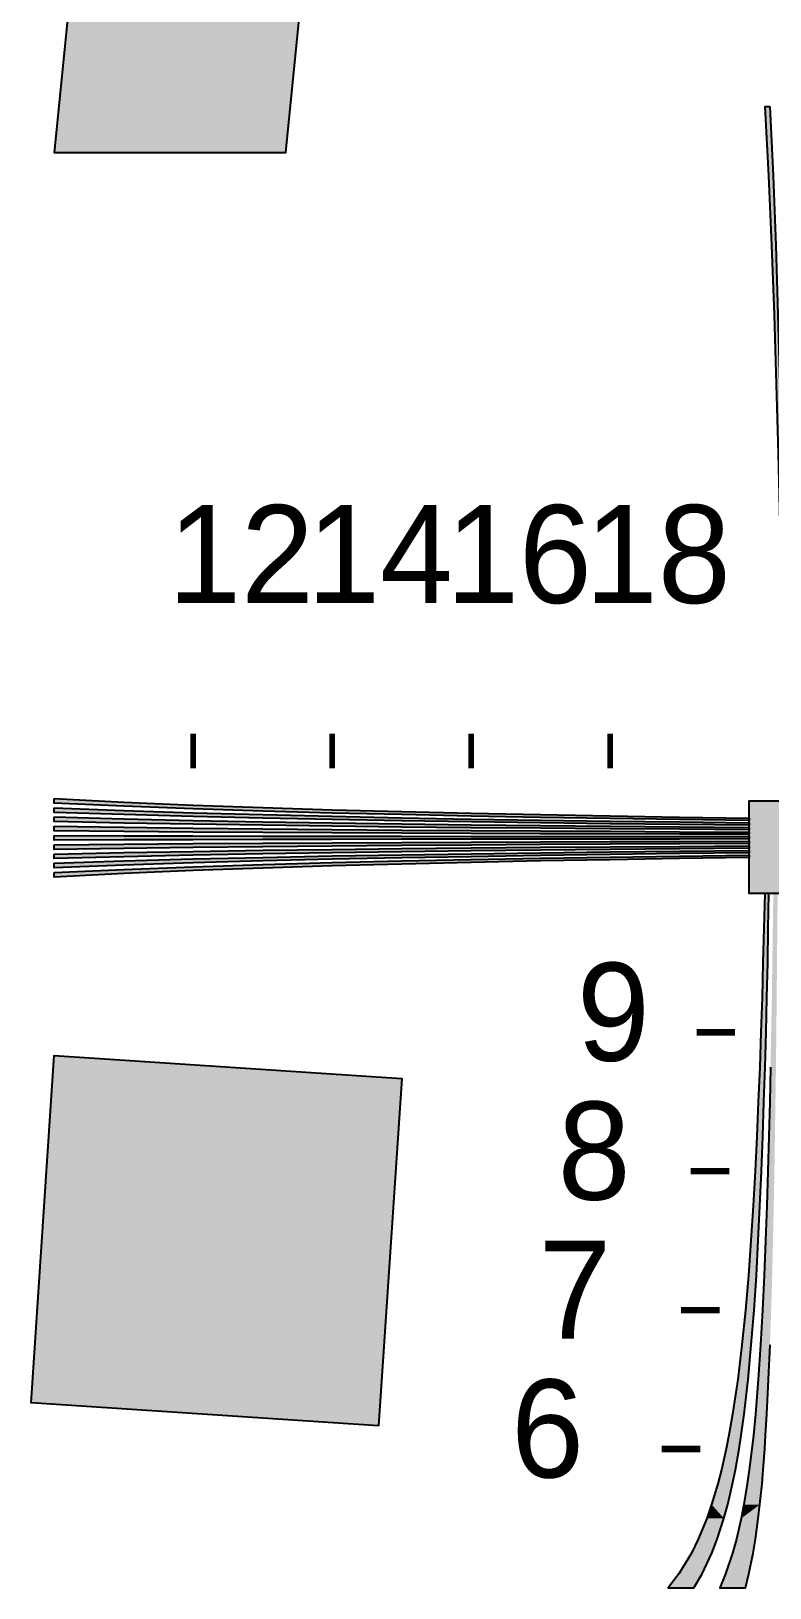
# Model space of a CAD drawing. Header units: millimetres. Extents: x 0 to 1582, y 0 to 984.
# Drawn here: x 1219.1 to 1346.7, y 176.3 to 445.3 of the extents above; entities that cross this region are included whole.
import ezdxf

# ---------------------------------------------------------------- set-up
doc = ezdxf.new("R2010")
doc.units = ezdxf.units.MM
for name, color, linetype in [('LABELS', 7, 'Continuous'), ('PERIPHERY', 7, 'Continuous'), ('SFR', 7, 'Continuous')]:
    doc.layers.add(name, color=color, linetype=linetype)

msp = doc.modelspace()

# ---------------------------------------------------------------- hatches: boundary and pattern name
at = {"layer": 'PERIPHERY', "true_color": 0x000000}
h = msp.add_hatch(color=7, dxfattribs=at)
h.dxf.hatch_style = 1
h.paths.add_polyline_path([(1346.73, 432.25), (1347.27, 420.25), (1347.73, 408.25), (1348.11, 396.25), (1348.45, 384.25), (1348.73, 372.25), (1348.97, 360.25), (1349.21, 348.25), (1349.39, 336.25), (1349.57, 324.25), (1349.73, 312.25), (1349.33, 312.25), (1349.15, 324.25), (1348.95, 336.25), (1348.73, 348.25), (1348.47, 360.25), (1348.19, 372.25), (1347.87, 384.25), (1347.49, 396.25), (1347.07, 408.25), (1346.55, 420.25), (1345.93, 432.25), (1346.73, 432.25)])
h = msp.add_hatch(color=7, dxfattribs=at)
h.dxf.hatch_style = 1
h.paths.add_polyline_path([(1223.12, 312.66), (1235.12, 312.04), (1247.12, 311.52), (1259.12, 311.1), (1271.12, 310.72), (1283.12, 310.4), (1295.12, 310.1), (1307.12, 309.86), (1319.12, 309.64), (1331.12, 309.44), (1343.12, 309.26), (1343.12, 308.86), (1331.12, 309.02), (1319.12, 309.2), (1307.12, 309.38), (1295.12, 309.6), (1283.12, 309.86), (1271.12, 310.14), (1259.12, 310.48), (1247.12, 310.86), (1235.12, 311.32), (1223.12, 311.86), (1223.12, 312.66)])
h = msp.add_hatch(color=7, dxfattribs=at)
h.dxf.hatch_style = 1
h.paths.add_polyline_path([(1359.12, 296.25), (1343.12, 296.25), (1343.12, 312.25), (1359.12, 312.25), (1359.12, 296.25)])
h = msp.add_hatch(color=7, dxfattribs=at)
h.dxf.hatch_style = 1
h.paths.add_polyline_path([(1223.12, 311.06), (1235.12, 310.58), (1247.12, 310.2), (1259.12, 309.86), (1271.12, 309.58), (1283.12, 309.32), (1295.12, 309.1), (1307.12, 308.92), (1319.12, 308.74), (1331.12, 308.6), (1343.12, 308.46), (1343.12, 308.06), (1331.12, 308.18), (1319.12, 308.3), (1307.12, 308.44), (1295.12, 308.6), (1283.12, 308.8), (1271.12, 309), (1259.12, 309.24), (1247.12, 309.52), (1235.12, 309.86), (1223.12, 310.26), (1223.12, 311.06)])
h = msp.add_hatch(color=7, dxfattribs=at)
h.dxf.hatch_style = 1
h.paths.add_polyline_path([(1223.12, 309.46), (1235.12, 309.14), (1247.12, 308.86), (1259.12, 308.62), (1271.12, 308.44), (1283.12, 308.26), (1295.12, 308.1), (1307.12, 307.98), (1319.12, 307.86), (1331.12, 307.76), (1343.12, 307.66), (1343.12, 307.26), (1331.12, 307.34), (1319.12, 307.42), (1307.12, 307.5), (1295.12, 307.6), (1283.12, 307.72), (1271.12, 307.86), (1259.12, 308.02), (1247.12, 308.2), (1235.12, 308.4), (1223.12, 308.66), (1223.12, 309.46)])
h = msp.add_hatch(color=7, dxfattribs=at)
h.dxf.hatch_style = 1
h.paths.add_polyline_path([(1223.12, 307.86), (1235.12, 307.68), (1247.12, 307.52), (1259.12, 307.4), (1271.12, 307.28), (1283.12, 307.2), (1295.12, 307.1), (1307.12, 307.04), (1319.12, 306.98), (1331.12, 306.92), (1343.12, 306.86), (1343.12, 306.46), (1331.12, 306.5), (1319.12, 306.52), (1307.12, 306.56), (1295.12, 306.6), (1283.12, 306.66), (1271.12, 306.72), (1259.12, 306.78), (1247.12, 306.86), (1235.12, 306.96), (1223.12, 307.06), (1223.12, 307.86)])
h = msp.add_hatch(color=7, dxfattribs=at)
h.dxf.hatch_style = 1
h.paths.add_polyline_path([(1223.12, 306.26), (1235.12, 306.22), (1247.12, 306.2), (1259.12, 306.16), (1271.12, 306.14), (1283.12, 306.12), (1295.12, 306.1), (1307.12, 306.1), (1319.12, 306.08), (1331.12, 306.08), (1343.12, 306.06), (1343.12, 305.66), (1331.12, 305.64), (1319.12, 305.64), (1307.12, 305.62), (1295.12, 305.6), (1283.12, 305.6), (1271.12, 305.58), (1259.12, 305.56), (1247.12, 305.52), (1235.12, 305.5), (1223.12, 305.46), (1223.12, 306.26)])
h = msp.add_hatch(color=7, dxfattribs=at)
h.dxf.hatch_style = 1
h.paths.add_polyline_path([(1223.12, 304.66), (1235.12, 304.76), (1247.12, 304.86), (1259.12, 304.94), (1271.12, 305), (1283.12, 305.06), (1295.12, 305.1), (1307.12, 305.16), (1319.12, 305.2), (1331.12, 305.22), (1343.12, 305.26), (1343.12, 304.86), (1331.12, 304.8), (1319.12, 304.74), (1307.12, 304.68), (1295.12, 304.6), (1283.12, 304.52), (1271.12, 304.44), (1259.12, 304.32), (1247.12, 304.2), (1235.12, 304.04), (1223.12, 303.86), (1223.12, 304.66)])
h = msp.add_hatch(color=7, dxfattribs=at)
h.dxf.hatch_style = 1
h.paths.add_polyline_path([(1223.12, 303.06), (1235.12, 303.32), (1247.12, 303.52), (1259.12, 303.7), (1271.12, 303.86), (1283.12, 304), (1295.12, 304.1), (1307.12, 304.22), (1319.12, 304.3), (1331.12, 304.38), (1343.12, 304.46), (1343.12, 304.06), (1331.12, 303.96), (1319.12, 303.86), (1307.12, 303.74), (1295.12, 303.6), (1283.12, 303.46), (1271.12, 303.28), (1259.12, 303.1), (1247.12, 302.86), (1235.12, 302.58), (1223.12, 302.26), (1223.12, 303.06)])
h = msp.add_hatch(color=7, dxfattribs=at)
h.dxf.hatch_style = 1
h.paths.add_polyline_path([(1223.12, 301.46), (1235.12, 301.86), (1247.12, 302.2), (1259.12, 302.48), (1271.12, 302.72), (1283.12, 302.92), (1295.12, 303.1), (1307.12, 303.28), (1319.12, 303.42), (1331.12, 303.54), (1343.12, 303.66), (1343.12, 303.26), (1331.12, 303.12), (1319.12, 302.98), (1307.12, 302.8), (1295.12, 302.6), (1283.12, 302.4), (1271.12, 302.14), (1259.12, 301.86), (1247.12, 301.52), (1235.12, 301.14), (1223.12, 300.66), (1223.12, 301.46)])
h = msp.add_hatch(color=7, dxfattribs=at)
h.dxf.hatch_style = 1
h.paths.add_polyline_path([(1223.12, 299.86), (1235.12, 300.4), (1247.12, 300.86), (1259.12, 301.24), (1271.12, 301.58), (1283.12, 301.86), (1295.12, 302.1), (1307.12, 302.34), (1319.12, 302.52), (1331.12, 302.7), (1343.12, 302.86), (1343.12, 302.46), (1331.12, 302.28), (1319.12, 302.08), (1307.12, 301.86), (1295.12, 301.6), (1283.12, 301.32), (1271.12, 301), (1259.12, 300.62), (1247.12, 300.2), (1235.12, 299.68), (1223.12, 299.06), (1223.12, 299.86)])
h = msp.add_hatch(color=7, dxfattribs=at)
h.dxf.hatch_style = 1
h.paths.add_polyline_path([(1333.61, 176.25), (1335.03, 178.65), (1336.72, 182.25), (1337.63, 184.65), (1338.79, 188.25), (1339.43, 190.65), (1340.27, 194.25), (1340.76, 196.65), (1341.39, 200.25), (1341.76, 202.65), (1342.25, 206.25), (1342.94, 212.25), (1343.5, 218.25), (1343.99, 224.25), (1344.39, 230.25), (1344.72, 236.25), (1345.01, 242.25), (1345.28, 248.25), (1345.5, 254.25), (1345.7, 260.25), (1345.9, 266.25), (1346.05, 272.25), (1346.21, 278.25), (1346.34, 284.25), (1346.45, 290.25), (1346.56, 296.25), (1345.83, 296.25), (1345.67, 290.25), (1345.52, 284.25), (1345.36, 278.25), (1345.16, 272.25), (1344.96, 266.25), (1344.72, 260.25), (1344.45, 254.25), (1344.16, 248.25), (1343.83, 242.25), (1343.45, 236.25), (1343.01, 230.25), (1342.5, 224.25), (1341.9, 218.25), (1341.16, 212.25), (1340.27, 206.25), (1339.63, 202.65), (1339.16, 200.25), (1338.36, 196.65), (1337.74, 194.25), (1336.65, 190.65), (1335.83, 188.25), (1334.34, 184.65), (1333.16, 182.25), (1330.98, 178.65), (1329.16, 176.25), (1333.61, 176.25)])
h = msp.add_hatch(color=7, dxfattribs=at)
h.dxf.hatch_style = 1
h.paths.add_polyline_path([(1342.5, 176.25), (1343.1, 178.65), (1343.83, 182.25), (1344.23, 184.65), (1344.72, 188.25), (1344.99, 190.65), (1345.37, 194.25), (1345.57, 196.65), (1345.83, 200.25), (1345.99, 202.65), (1346.21, 206.25), (1346.5, 212.25), (1346.74, 218.25), (1346.94, 224.25), (1347.12, 230.25), (1347.26, 236.25), (1347.39, 242.25), (1347.5, 248.25), (1347.59, 254.25), (1347.68, 260.25), (1347.77, 266.25), (1347.83, 272.25), (1347.9, 278.25), (1347.94, 284.25), (1348.01, 290.25), (1348.06, 296.25), (1347.32, 296.25), (1347.23, 290.25), (1347.14, 284.25), (1347.06, 278.25), (1346.94, 272.25), (1346.83, 266.25), (1346.7, 260.25), (1346.54, 254.25), (1346.39, 248.25), (1346.21, 242.25), (1345.99, 236.25), (1345.74, 230.25), (1345.45, 224.25), (1345.12, 218.25), (1344.72, 212.25), (1344.23, 206.25), (1343.88, 202.65), (1343.61, 200.25), (1343.17, 196.65), (1342.81, 194.25), (1342.21, 190.65), (1341.76, 188.25), (1340.94, 184.65), (1340.28, 182.25), (1339.05, 178.65), (1338.05, 176.25), (1342.5, 176.25)])
at = {"layer": 'SFR', "true_color": 0x000000}
h = msp.add_hatch(color=7, dxfattribs=at)
h.dxf.hatch_style = 1
h.paths.add_polyline_path([(1239.12, 584.25), (1223.12, 424.25), (1263.12, 424.25), (1269.93, 492.37), (1428.35, 476.53), (1423.12, 424.25), (1463.12, 424.25), (1479.12, 584.25), (1439.12, 584.25), (1432.31, 516.13), (1273.89, 531.97), (1279.12, 584.25), (1239.12, 584.25), (1239.12, 584.25)])
h = msp.add_hatch(color=7, dxfattribs=at)
h.dxf.hatch_style = 1
h.paths.add_polyline_path([(1279.12, 204.25), (1219.12, 208.25), (1223.12, 268.25), (1283.12, 264.25), (1279.12, 204.25)])

# ---------------------------------------------------------------- linework, layer by layer
at = {"layer": 'PERIPHERY', "color": 250}
for points in [[(1346.73, 432.25), (1347.27, 420.25), (1347.73, 408.25), (1348.11, 396.25), (1348.45, 384.25), (1348.73, 372.25), (1348.97, 360.25), (1349.21, 348.25), (1349.39, 336.25), (1349.57, 324.25), (1349.73, 312.25), (1349.33, 312.25), (1349.15, 324.25), (1348.95, 336.25), (1348.73, 348.25), (1348.47, 360.25), (1348.19, 372.25), (1347.87, 384.25), (1347.49, 396.25), (1347.07, 408.25), (1346.55, 420.25), (1345.93, 432.25), (1346.73, 432.25)], [(1223.12, 312.66), (1235.12, 312.04), (1247.12, 311.52), (1259.12, 311.1), (1271.12, 310.72), (1283.12, 310.4), (1295.12, 310.1), (1307.12, 309.86), (1319.12, 309.64), (1331.12, 309.44), (1343.12, 309.26), (1343.12, 308.86), (1331.12, 309.02), (1319.12, 309.2), (1307.12, 309.38), (1295.12, 309.6), (1283.12, 309.86), (1271.12, 310.14), (1259.12, 310.48), (1247.12, 310.86), (1235.12, 311.32), (1223.12, 311.86), (1223.12, 312.66)], [(1359.12, 296.25), (1343.12, 296.25), (1343.12, 312.25), (1359.12, 312.25), (1359.12, 296.25)], [(1223.12, 311.06), (1235.12, 310.58), (1247.12, 310.2), (1259.12, 309.86), (1271.12, 309.58), (1283.12, 309.32), (1295.12, 309.1), (1307.12, 308.92), (1319.12, 308.74), (1331.12, 308.6), (1343.12, 308.46), (1343.12, 308.06), (1331.12, 308.18), (1319.12, 308.3), (1307.12, 308.44), (1295.12, 308.6), (1283.12, 308.8), (1271.12, 309), (1259.12, 309.24), (1247.12, 309.52), (1235.12, 309.86), (1223.12, 310.26), (1223.12, 311.06)], [(1223.12, 309.46), (1235.12, 309.14), (1247.12, 308.86), (1259.12, 308.62), (1271.12, 308.44), (1283.12, 308.26), (1295.12, 308.1), (1307.12, 307.98), (1319.12, 307.86), (1331.12, 307.76), (1343.12, 307.66), (1343.12, 307.26), (1331.12, 307.34), (1319.12, 307.42), (1307.12, 307.5), (1295.12, 307.6), (1283.12, 307.72), (1271.12, 307.86), (1259.12, 308.02), (1247.12, 308.2), (1235.12, 308.4), (1223.12, 308.66), (1223.12, 309.46)], [(1223.12, 307.86), (1235.12, 307.68), (1247.12, 307.52), (1259.12, 307.4), (1271.12, 307.28), (1283.12, 307.2), (1295.12, 307.1), (1307.12, 307.04), (1319.12, 306.98), (1331.12, 306.92), (1343.12, 306.86), (1343.12, 306.46), (1331.12, 306.5), (1319.12, 306.52), (1307.12, 306.56), (1295.12, 306.6), (1283.12, 306.66), (1271.12, 306.72), (1259.12, 306.78), (1247.12, 306.86), (1235.12, 306.96), (1223.12, 307.06), (1223.12, 307.86)], [(1223.12, 306.26), (1235.12, 306.22), (1247.12, 306.2), (1259.12, 306.16), (1271.12, 306.14), (1283.12, 306.12), (1295.12, 306.1), (1307.12, 306.1), (1319.12, 306.08), (1331.12, 306.08), (1343.12, 306.06), (1343.12, 305.66), (1331.12, 305.64), (1319.12, 305.64), (1307.12, 305.62), (1295.12, 305.6), (1283.12, 305.6), (1271.12, 305.58), (1259.12, 305.56), (1247.12, 305.52), (1235.12, 305.5), (1223.12, 305.46), (1223.12, 306.26)], [(1223.12, 304.66), (1235.12, 304.76), (1247.12, 304.86), (1259.12, 304.94), (1271.12, 305), (1283.12, 305.06), (1295.12, 305.1), (1307.12, 305.16), (1319.12, 305.2), (1331.12, 305.22), (1343.12, 305.26), (1343.12, 304.86), (1331.12, 304.8), (1319.12, 304.74), (1307.12, 304.68), (1295.12, 304.6), (1283.12, 304.52), (1271.12, 304.44), (1259.12, 304.32), (1247.12, 304.2), (1235.12, 304.04), (1223.12, 303.86), (1223.12, 304.66)], [(1223.12, 303.06), (1235.12, 303.32), (1247.12, 303.52), (1259.12, 303.7), (1271.12, 303.86), (1283.12, 304), (1295.12, 304.1), (1307.12, 304.22), (1319.12, 304.3), (1331.12, 304.38), (1343.12, 304.46), (1343.12, 304.06), (1331.12, 303.96), (1319.12, 303.86), (1307.12, 303.74), (1295.12, 303.6), (1283.12, 303.46), (1271.12, 303.28), (1259.12, 303.1), (1247.12, 302.86), (1235.12, 302.58), (1223.12, 302.26), (1223.12, 303.06)], [(1223.12, 301.46), (1235.12, 301.86), (1247.12, 302.2), (1259.12, 302.48), (1271.12, 302.72), (1283.12, 302.92), (1295.12, 303.1), (1307.12, 303.28), (1319.12, 303.42), (1331.12, 303.54), (1343.12, 303.66), (1343.12, 303.26), (1331.12, 303.12), (1319.12, 302.98), (1307.12, 302.8), (1295.12, 302.6), (1283.12, 302.4), (1271.12, 302.14), (1259.12, 301.86), (1247.12, 301.52), (1235.12, 301.14), (1223.12, 300.66), (1223.12, 301.46)], [(1223.12, 299.86), (1235.12, 300.4), (1247.12, 300.86), (1259.12, 301.24), (1271.12, 301.58), (1283.12, 301.86), (1295.12, 302.1), (1307.12, 302.34), (1319.12, 302.52), (1331.12, 302.7), (1343.12, 302.86), (1343.12, 302.46), (1331.12, 302.28), (1319.12, 302.08), (1307.12, 301.86), (1295.12, 301.6), (1283.12, 301.32), (1271.12, 301), (1259.12, 300.62), (1247.12, 300.2), (1235.12, 299.68), (1223.12, 299.06), (1223.12, 299.86)], [(1333.61, 176.25), (1335.03, 178.65), (1336.72, 182.25), (1337.63, 184.65), (1338.79, 188.25), (1339.43, 190.65), (1340.27, 194.25), (1340.76, 196.65), (1341.39, 200.25), (1341.76, 202.65), (1342.25, 206.25), (1342.94, 212.25), (1343.5, 218.25), (1343.99, 224.25), (1344.39, 230.25), (1344.72, 236.25), (1345.01, 242.25), (1345.28, 248.25), (1345.5, 254.25), (1345.7, 260.25), (1345.9, 266.25), (1346.05, 272.25), (1346.21, 278.25), (1346.34, 284.25), (1346.45, 290.25), (1346.56, 296.25), (1345.83, 296.25), (1345.67, 290.25), (1345.52, 284.25), (1345.36, 278.25), (1345.16, 272.25), (1344.96, 266.25), (1344.72, 260.25), (1344.45, 254.25), (1344.16, 248.25), (1343.83, 242.25), (1343.45, 236.25), (1343.01, 230.25), (1342.5, 224.25), (1341.9, 218.25), (1341.16, 212.25), (1340.27, 206.25), (1339.63, 202.65), (1339.16, 200.25), (1338.36, 196.65), (1337.74, 194.25), (1336.65, 190.65), (1335.83, 188.25), (1334.34, 184.65), (1333.16, 182.25), (1330.98, 178.65), (1329.16, 176.25), (1333.61, 176.25)]]:
    msp.add_lwpolyline(points, close=True, dxfattribs=at)
at = {"layer": 'PERIPHERY', "color": 250, "lineweight": 35}
for points, const_width in [([(1247.12, 323.86), (1247.12, 317.86)], 1), ([(1271.12, 323.86), (1271.12, 317.86)], 1), ([(1295.12, 323.86), (1295.12, 317.86)], 1), ([(1319.12, 323.86), (1319.12, 317.86)], 1), ([(1340.72, 272.25), (1334.05, 272.25)], 1.11), ([(1339.72, 248.25), (1333.05, 248.25)], 1.11), ([(1338.05, 224.25), (1331.39, 224.25)], 1.11), ([(1334.72, 200.25), (1328.05, 200.25)], 1.11)]:
    msp.add_lwpolyline(points, dxfattribs=dict(at, const_width=const_width))
at = {"layer": 'PERIPHERY', "color": 250}
msp.add_lwpolyline([(1346.83, 266.25), (1346.7, 260.25), (1346.54, 254.25), (1346.39, 248.25), (1346.21, 242.25), (1345.99, 236.25), (1345.74, 230.25), (1345.45, 224.25), (1345.12, 218.25), (1344.72, 212.25), (1344.23, 206.25), (1343.88, 202.65), (1343.61, 200.25), (1343.17, 196.65), (1342.81, 194.25), (1342.21, 190.65), (1341.76, 188.25), (1340.94, 184.65), (1340.28, 182.25), (1339.05, 178.65), (1338.05, 176.25), (1342.5, 176.25), (1342.5, 176.25), (1343.1, 178.65), (1343.83, 182.25), (1344.23, 184.65), (1344.72, 188.25), (1344.99, 190.65), (1345.37, 194.25), (1345.57, 196.65), (1345.83, 200.25), (1345.99, 202.65), (1346.21, 206.25), (1346.5, 212.25), (1346.74, 218.25)], dxfattribs=at)
at = {"layer": 'PERIPHERY', "color": 250, "true_color": 0x000000}
for points in [[(1346.73, 432.25), (1345.93, 432.25), (1346.55, 420.25)], [(1346.73, 432.25), (1346.55, 420.25), (1347.07, 408.25)], [(1223.12, 312.66), (1223.12, 311.86), (1235.12, 311.32)], [(1223.12, 312.66), (1235.12, 311.32), (1247.12, 310.86)], [(1223.12, 312.66), (1247.12, 310.86), (1259.12, 310.48)], [(1223.12, 312.66), (1259.12, 310.48), (1271.12, 310.14)], [(1271.12, 310.14), (1235.12, 312.04), (1223.12, 312.66)], [(1271.12, 310.14), (1247.12, 311.52), (1235.12, 312.04)], [(1359.12, 296.25), (1359.12, 312.25), (1343.12, 312.25)], [(1343.12, 312.25), (1343.12, 296.25), (1359.12, 296.25)], [(1223.12, 311.06), (1223.12, 310.26), (1235.12, 309.86)], [(1223.12, 311.06), (1235.12, 309.86), (1247.12, 309.52)], [(1223.12, 311.06), (1247.12, 309.52), (1259.12, 309.24)], [(1223.12, 311.06), (1259.12, 309.24), (1271.12, 309)], [(1271.12, 309), (1235.12, 310.58), (1223.12, 311.06)], [(1223.12, 309.46), (1223.12, 308.66), (1235.12, 308.4)], [(1223.12, 309.46), (1235.12, 308.4), (1247.12, 308.2)], [(1223.12, 309.46), (1247.12, 308.2), (1259.12, 308.02)], [(1223.12, 309.46), (1259.12, 308.02), (1271.12, 307.86)], [(1223.12, 309.46), (1271.12, 307.86), (1283.12, 307.72)], [(1283.12, 307.72), (1235.12, 309.14), (1223.12, 309.46)], [(1271.12, 309), (1247.12, 310.2), (1235.12, 310.58)], [(1271.12, 310.14), (1259.12, 311.1), (1247.12, 311.52)], [(1271.12, 309), (1259.12, 309.86), (1247.12, 310.2)], [(1271.12, 310.14), (1271.12, 310.72), (1259.12, 311.1)], [(1271.12, 309), (1271.12, 309.58), (1259.12, 309.86)], [(1271.12, 310.14), (1283.12, 310.4), (1271.12, 310.72)], [(1271.12, 310.14), (1295.12, 310.1), (1283.12, 310.4)], [(1271.12, 310.14), (1283.12, 309.86), (1295.12, 309.6)], [(1271.12, 310.14), (1295.12, 309.6), (1307.12, 309.38)], [(1271.12, 310.14), (1307.12, 309.38), (1319.12, 309.2)], [(1271.12, 310.14), (1319.12, 309.2), (1331.12, 309.02)], [(1271.12, 310.14), (1331.12, 309.02), (1343.12, 308.86)], [(1271.12, 310.14), (1343.12, 308.86), (1343.12, 309.26)], [(1271.12, 310.14), (1343.12, 309.26), (1331.12, 309.44)], [(1271.12, 310.14), (1331.12, 309.44), (1319.12, 309.64)], [(1271.12, 310.14), (1319.12, 309.64), (1307.12, 309.86)], [(1271.12, 310.14), (1307.12, 309.86), (1295.12, 310.1)], [(1271.12, 309), (1283.12, 309.32), (1271.12, 309.58)], [(1223.12, 307.86), (1223.12, 307.06), (1235.12, 306.96)], [(1223.12, 307.86), (1235.12, 306.96), (1247.12, 306.86)], [(1223.12, 307.86), (1247.12, 306.86), (1259.12, 306.78)], [(1223.12, 307.86), (1259.12, 306.78), (1271.12, 306.72)], [(1223.12, 307.86), (1271.12, 306.72), (1283.12, 306.66)], [(1223.12, 307.86), (1283.12, 306.66), (1295.12, 306.6)], [(1223.12, 307.86), (1295.12, 306.6), (1307.12, 306.56)], [(1307.12, 306.56), (1235.12, 307.68), (1223.12, 307.86)], [(1283.12, 307.72), (1247.12, 308.86), (1235.12, 309.14)], [(1307.12, 306.56), (1247.12, 307.52), (1235.12, 307.68)], [(1283.12, 307.72), (1259.12, 308.62), (1247.12, 308.86)], [(1307.12, 306.56), (1259.12, 307.4), (1247.12, 307.52)], [(1283.12, 307.72), (1271.12, 308.44), (1259.12, 308.62)], [(1307.12, 306.56), (1271.12, 307.28), (1259.12, 307.4)], [(1271.12, 309), (1295.12, 309.1), (1283.12, 309.32)], [(1271.12, 309), (1307.12, 308.92), (1295.12, 309.1)], [(1271.12, 309), (1283.12, 308.8), (1307.12, 308.44)], [(1271.12, 309), (1307.12, 308.44), (1319.12, 308.3)], [(1271.12, 309), (1319.12, 308.3), (1331.12, 308.18)], [(1271.12, 309), (1331.12, 308.18), (1343.12, 308.06)], [(1271.12, 309), (1343.12, 308.06), (1343.12, 308.46)], [(1271.12, 309), (1343.12, 308.46), (1331.12, 308.6)], [(1271.12, 309), (1331.12, 308.6), (1319.12, 308.74)], [(1271.12, 309), (1319.12, 308.74), (1307.12, 308.92)], [(1283.12, 307.72), (1283.12, 308.26), (1271.12, 308.44)], [(1307.12, 306.56), (1283.12, 307.2), (1271.12, 307.28)], [(1283.12, 308.8), (1295.12, 308.6), (1307.12, 308.44)], [(1283.12, 307.72), (1295.12, 308.1), (1283.12, 308.26)], [(1283.12, 307.72), (1307.12, 307.98), (1295.12, 308.1)], [(1283.12, 307.72), (1319.12, 307.86), (1307.12, 307.98)], [(1283.12, 307.72), (1331.12, 307.76), (1319.12, 307.86)], [(1283.12, 307.72), (1343.12, 307.66), (1331.12, 307.76)], [(1283.12, 307.72), (1295.12, 307.6), (1307.12, 307.5)], [(1283.12, 307.72), (1307.12, 307.5), (1319.12, 307.42)], [(1283.12, 307.72), (1319.12, 307.42), (1331.12, 307.34)], [(1283.12, 307.72), (1331.12, 307.34), (1343.12, 307.26)], [(1283.12, 307.72), (1343.12, 307.26), (1343.12, 307.66)], [(1307.12, 306.56), (1295.12, 307.1), (1283.12, 307.2)], [(1307.12, 306.56), (1307.12, 307.04), (1295.12, 307.1)], [(1307.12, 306.56), (1319.12, 306.98), (1307.12, 307.04)], [(1307.12, 306.56), (1331.12, 306.92), (1319.12, 306.98)], [(1307.12, 306.56), (1343.12, 306.86), (1331.12, 306.92)], [(1307.12, 306.56), (1331.12, 306.5), (1343.12, 306.86)], [(1331.12, 306.5), (1343.12, 306.46), (1343.12, 306.86)], [(1223.12, 306.26), (1223.12, 305.46), (1235.12, 305.5)], [(1223.12, 306.26), (1235.12, 305.5), (1247.12, 305.52)], [(1223.12, 306.26), (1247.12, 305.52), (1259.12, 305.56)], [(1223.12, 306.26), (1259.12, 305.56), (1271.12, 305.58)], [(1223.12, 306.26), (1271.12, 305.58), (1283.12, 305.6)], [(1223.12, 306.26), (1283.12, 305.6), (1295.12, 305.6)], [(1223.12, 306.26), (1295.12, 305.6), (1307.12, 305.62)], [(1223.12, 306.26), (1307.12, 305.62), (1319.12, 305.64)], [(1223.12, 306.26), (1319.12, 305.64), (1331.12, 305.64)], [(1223.12, 306.26), (1331.12, 305.64), (1343.12, 305.66)], [(1343.12, 305.66), (1235.12, 306.22), (1223.12, 306.26)], [(1223.12, 304.66), (1343.12, 304.86), (1343.12, 305.26)], [(1223.12, 304.66), (1343.12, 305.26), (1331.12, 305.22)], [(1223.12, 304.66), (1331.12, 305.22), (1319.12, 305.2)], [(1223.12, 304.66), (1319.12, 305.2), (1307.12, 305.16)], [(1223.12, 304.66), (1307.12, 305.16), (1295.12, 305.1)], [(1223.12, 304.66), (1295.12, 305.1), (1283.12, 305.06)], [(1223.12, 304.66), (1283.12, 305.06), (1271.12, 305)], [(1223.12, 304.66), (1271.12, 305), (1259.12, 304.94)], [(1223.12, 304.66), (1259.12, 304.94), (1247.12, 304.86)], [(1223.12, 304.66), (1331.12, 304.8), (1343.12, 304.86)], [(1247.12, 304.86), (1235.12, 304.76), (1223.12, 304.66)], [(1223.12, 304.66), (1319.12, 304.74), (1331.12, 304.8)], [(1223.12, 304.66), (1307.12, 304.68), (1319.12, 304.74)], [(1223.12, 304.66), (1295.12, 304.6), (1307.12, 304.68)], [(1223.12, 304.66), (1223.12, 303.86), (1235.12, 304.04)], [(1223.12, 304.66), (1235.12, 304.04), (1247.12, 304.2)], [(1223.12, 304.66), (1247.12, 304.2), (1259.12, 304.32)], [(1223.12, 304.66), (1259.12, 304.32), (1271.12, 304.44)], [(1223.12, 304.66), (1271.12, 304.44), (1283.12, 304.52)], [(1223.12, 304.66), (1283.12, 304.52), (1295.12, 304.6)], [(1223.12, 303.06), (1343.12, 304.06), (1343.12, 304.46)], [(1223.12, 303.06), (1343.12, 304.46), (1331.12, 304.38)], [(1223.12, 303.06), (1331.12, 304.38), (1319.12, 304.3)], [(1223.12, 303.06), (1319.12, 304.3), (1307.12, 304.22)], [(1223.12, 303.06), (1307.12, 304.22), (1295.12, 304.1)], [(1223.12, 303.06), (1295.12, 304.1), (1283.12, 304)], [(1223.12, 303.06), (1331.12, 303.96), (1343.12, 304.06)], [(1223.12, 303.06), (1283.12, 304), (1271.12, 303.86)], [(1343.12, 305.66), (1247.12, 306.2), (1235.12, 306.22)], [(1343.12, 305.66), (1259.12, 306.16), (1247.12, 306.2)], [(1343.12, 305.66), (1271.12, 306.14), (1259.12, 306.16)], [(1343.12, 305.66), (1283.12, 306.12), (1271.12, 306.14)], [(1343.12, 305.66), (1295.12, 306.1), (1283.12, 306.12)], [(1343.12, 305.66), (1307.12, 306.1), (1295.12, 306.1)], [(1307.12, 306.56), (1319.12, 306.52), (1331.12, 306.5)], [(1343.12, 305.66), (1319.12, 306.08), (1307.12, 306.1)], [(1343.12, 305.66), (1331.12, 306.08), (1319.12, 306.08)], [(1343.12, 305.66), (1343.12, 306.06), (1331.12, 306.08)], [(1223.12, 303.06), (1319.12, 303.86), (1331.12, 303.96)], [(1223.12, 303.06), (1307.12, 303.74), (1319.12, 303.86)], [(1223.12, 303.06), (1271.12, 303.86), (1259.12, 303.7)], [(1223.12, 303.06), (1295.12, 303.6), (1307.12, 303.74)], [(1223.12, 303.06), (1259.12, 303.7), (1247.12, 303.52)], [(1223.12, 301.46), (1307.12, 302.8), (1343.12, 303.66)], [(1223.12, 301.46), (1343.12, 303.66), (1331.12, 303.54)], [(1223.12, 303.06), (1283.12, 303.46), (1295.12, 303.6)], [(1223.12, 301.46), (1331.12, 303.54), (1319.12, 303.42)], [(1247.12, 303.52), (1235.12, 303.32), (1223.12, 303.06)], [(1223.12, 303.06), (1271.12, 303.28), (1283.12, 303.46)], [(1223.12, 301.46), (1319.12, 303.42), (1307.12, 303.28)], [(1223.12, 303.06), (1259.12, 303.1), (1271.12, 303.28)], [(1223.12, 301.46), (1307.12, 303.28), (1295.12, 303.1)], [(1223.12, 303.06), (1247.12, 302.86), (1259.12, 303.1)], [(1223.12, 301.46), (1295.12, 303.1), (1283.12, 302.92)], [(1223.12, 303.06), (1223.12, 302.26), (1235.12, 302.58)], [(1223.12, 303.06), (1235.12, 302.58), (1247.12, 302.86)], [(1223.12, 301.46), (1283.12, 302.92), (1271.12, 302.72)], [(1223.12, 299.86), (1283.12, 301.32), (1343.12, 302.86)], [(1223.12, 299.86), (1343.12, 302.86), (1331.12, 302.7)], [(1223.12, 301.46), (1295.12, 302.6), (1307.12, 302.8)], [(1223.12, 301.46), (1271.12, 302.72), (1259.12, 302.48)], [(1223.12, 299.86), (1331.12, 302.7), (1319.12, 302.52)], [(1223.12, 301.46), (1283.12, 302.4), (1295.12, 302.6)], [(1223.12, 299.86), (1319.12, 302.52), (1307.12, 302.34)], [(1223.12, 301.46), (1259.12, 302.48), (1247.12, 302.2)], [(1223.12, 301.46), (1271.12, 302.14), (1283.12, 302.4)], [(1223.12, 299.86), (1307.12, 302.34), (1295.12, 302.1)], [(1247.12, 302.2), (1235.12, 301.86), (1223.12, 301.46)], [(1223.12, 301.46), (1259.12, 301.86), (1271.12, 302.14)], [(1223.12, 299.86), (1295.12, 302.1), (1283.12, 301.86)], [(1223.12, 301.46), (1247.12, 301.52), (1259.12, 301.86)], [(1223.12, 299.86), (1283.12, 301.86), (1271.12, 301.58)], [(1223.12, 299.86), (1271.12, 301.58), (1259.12, 301.24)], [(1223.12, 301.46), (1235.12, 301.14), (1247.12, 301.52)], [(1223.12, 301.46), (1223.12, 300.66), (1235.12, 301.14)], [(1223.12, 299.86), (1271.12, 301), (1283.12, 301.32)], [(1283.12, 301.32), (1295.12, 301.6), (1343.12, 302.86)], [(1295.12, 301.6), (1307.12, 301.86), (1343.12, 302.86)], [(1307.12, 302.8), (1319.12, 302.98), (1343.12, 303.66)], [(1307.12, 301.86), (1319.12, 302.08), (1343.12, 302.86)], [(1319.12, 302.98), (1331.12, 303.12), (1343.12, 303.66)], [(1319.12, 302.08), (1331.12, 302.28), (1343.12, 302.86)], [(1331.12, 303.12), (1343.12, 303.26), (1343.12, 303.66)], [(1331.12, 302.28), (1343.12, 302.46), (1343.12, 302.86)], [(1223.12, 299.86), (1259.12, 301.24), (1247.12, 300.86)], [(1223.12, 299.86), (1259.12, 300.62), (1271.12, 301)], [(1247.12, 300.86), (1235.12, 300.4), (1223.12, 299.86)], [(1223.12, 299.86), (1247.12, 300.2), (1259.12, 300.62)], [(1223.12, 299.86), (1235.12, 299.68), (1247.12, 300.2)], [(1223.12, 299.86), (1223.12, 299.06), (1235.12, 299.68)], [(1344.99, 190.65), (1348.01, 290.25), (1348.06, 296.25)], [(1344.99, 190.65), (1348.06, 296.25), (1346.7, 260.25)], [(1345.28, 248.25), (1346.45, 290.25), (1346.56, 296.25)], [(1345.28, 248.25), (1346.56, 296.25), (1345.83, 296.25)], [(1345.28, 248.25), (1345.83, 296.25), (1345.67, 290.25)], [(1348.06, 296.25), (1346.83, 266.25), (1346.7, 260.25)], [(1344.99, 190.65), (1347.94, 284.25), (1348.01, 290.25)], [(1345.28, 248.25), (1346.34, 284.25), (1346.45, 290.25)], [(1345.28, 248.25), (1345.67, 290.25), (1345.52, 284.25)], [(1344.99, 190.65), (1347.9, 278.25), (1347.94, 284.25)], [(1345.28, 248.25), (1346.21, 278.25), (1346.34, 284.25)], [(1345.28, 248.25), (1345.52, 284.25), (1345.36, 278.25)], [(1344.99, 190.65), (1347.83, 272.25), (1347.9, 278.25)], [(1345.28, 248.25), (1345.36, 278.25), (1345.16, 272.25)], [(1345.28, 248.25), (1346.05, 272.25), (1346.21, 278.25)], [(1345.28, 248.25), (1345.16, 272.25), (1344.96, 266.25)], [(1344.99, 190.65), (1347.77, 266.25), (1347.83, 272.25)], [(1345.28, 248.25), (1345.9, 266.25), (1346.05, 272.25)], [(1345.28, 248.25), (1344.96, 266.25), (1344.72, 260.25)], [(1344.99, 190.65), (1347.68, 260.25), (1347.77, 266.25)], [(1345.28, 248.25), (1345.7, 260.25), (1345.9, 266.25)], [(1345.28, 248.25), (1344.72, 260.25), (1344.45, 254.25)], [(1344.99, 190.65), (1347.59, 254.25), (1347.68, 260.25)], [(1344.99, 190.65), (1346.7, 260.25), (1346.54, 254.25)], [(1345.28, 248.25), (1345.5, 254.25), (1345.7, 260.25)], [(1345.28, 248.25), (1344.45, 254.25), (1344.16, 248.25)], [(1344.99, 190.65), (1347.5, 248.25), (1347.59, 254.25)], [(1344.99, 190.65), (1346.54, 254.25), (1346.39, 248.25)], [(1338.79, 188.25), (1345.01, 242.25), (1345.28, 248.25)], [(1338.79, 188.25), (1345.28, 248.25), (1341.9, 218.25)], [(1345.28, 248.25), (1342.5, 224.25), (1341.9, 218.25)], [(1345.28, 248.25), (1343.01, 230.25), (1342.5, 224.25)], [(1345.28, 248.25), (1343.45, 236.25), (1343.01, 230.25)], [(1345.28, 248.25), (1343.83, 242.25), (1343.45, 236.25)], [(1345.28, 248.25), (1344.16, 248.25), (1343.83, 242.25)], [(1344.99, 190.65), (1347.39, 242.25), (1347.5, 248.25)], [(1344.99, 190.65), (1346.39, 248.25), (1346.21, 242.25)], [(1338.79, 188.25), (1344.72, 236.25), (1345.01, 242.25)], [(1344.99, 190.65), (1347.26, 236.25), (1347.39, 242.25)], [(1344.99, 190.65), (1346.21, 242.25), (1345.99, 236.25)], [(1338.79, 188.25), (1344.39, 230.25), (1344.72, 236.25)], [(1344.99, 190.65), (1347.12, 230.25), (1347.26, 236.25)], [(1344.99, 190.65), (1345.99, 236.25), (1345.74, 230.25)], [(1338.79, 188.25), (1343.99, 224.25), (1344.39, 230.25)], [(1344.99, 190.65), (1346.94, 224.25), (1347.12, 230.25)], [(1344.99, 190.65), (1345.74, 230.25), (1345.45, 224.25)], [(1338.79, 188.25), (1343.5, 218.25), (1343.99, 224.25)], [(1344.99, 190.65), (1346.74, 218.25), (1346.94, 224.25)], [(1344.99, 190.65), (1345.45, 224.25), (1345.12, 218.25)], [(1338.79, 188.25), (1342.94, 212.25), (1343.5, 218.25)], [(1338.79, 188.25), (1341.9, 218.25), (1341.16, 212.25)], [(1344.99, 190.65), (1345.12, 218.25), (1344.72, 212.25)], [(1344.99, 190.65), (1346.5, 212.25), (1346.74, 218.25)], [(1338.79, 188.25), (1342.25, 206.25), (1342.94, 212.25)], [(1338.79, 188.25), (1341.16, 212.25), (1340.27, 206.25)], [(1344.99, 190.65), (1344.72, 212.25), (1344.23, 206.25)], [(1344.99, 190.65), (1346.21, 206.25), (1346.5, 212.25)], [(1338.79, 188.25), (1341.76, 202.65), (1342.25, 206.25)], [(1338.79, 188.25), (1340.27, 206.25), (1339.63, 202.65)], [(1344.99, 190.65), (1344.23, 206.25), (1343.88, 202.65)], [(1344.99, 190.65), (1345.99, 202.65), (1346.21, 206.25)], [(1338.79, 188.25), (1341.39, 200.25), (1341.76, 202.65)], [(1338.79, 188.25), (1339.63, 202.65), (1339.16, 200.25)], [(1344.99, 190.65), (1343.88, 202.65), (1343.61, 200.25)], [(1344.99, 190.65), (1345.83, 200.25), (1345.99, 202.65)], [(1338.79, 188.25), (1339.16, 200.25), (1338.36, 196.65)], [(1338.79, 188.25), (1340.76, 196.65), (1341.39, 200.25)], [(1344.99, 190.65), (1343.61, 200.25), (1343.17, 196.65)], [(1344.99, 190.65), (1345.57, 196.65), (1345.83, 200.25)], [(1338.79, 188.25), (1338.36, 196.65), (1337.74, 194.25)], [(1338.79, 188.25), (1340.27, 194.25), (1340.76, 196.65)], [(1344.99, 190.65), (1343.17, 196.65), (1342.81, 194.25)], [(1344.99, 190.65), (1345.37, 194.25), (1345.57, 196.65)], [(1338.79, 188.25), (1337.74, 194.25), (1336.65, 190.65)], [(1338.79, 188.25), (1339.43, 190.65), (1340.27, 194.25)], [(1344.99, 190.65), (1342.81, 194.25), (1342.21, 190.65)], [(1338.79, 188.25), (1336.65, 190.65), (1335.83, 188.25)], [(1338.05, 176.25), (1344.72, 188.25), (1344.99, 190.65)], [(1344.99, 190.65), (1339.05, 178.65), (1338.05, 176.25)], [(1344.99, 190.65), (1340.28, 182.25), (1339.05, 178.65)], [(1344.99, 190.65), (1340.94, 184.65), (1340.28, 182.25)], [(1344.99, 190.65), (1341.76, 188.25), (1340.94, 184.65)], [(1344.99, 190.65), (1342.21, 190.65), (1341.76, 188.25)], [(1329.16, 176.25), (1337.63, 184.65), (1338.79, 188.25)], [(1338.79, 188.25), (1330.98, 178.65), (1329.16, 176.25)], [(1338.79, 188.25), (1333.16, 182.25), (1330.98, 178.65)], [(1338.79, 188.25), (1334.34, 184.65), (1333.16, 182.25)], [(1338.79, 188.25), (1335.83, 188.25), (1334.34, 184.65)], [(1338.05, 176.25), (1344.23, 184.65), (1344.72, 188.25)], [(1329.16, 176.25), (1336.72, 182.25), (1337.63, 184.65)], [(1338.05, 176.25), (1343.83, 182.25), (1344.23, 184.65)], [(1329.16, 176.25), (1335.03, 178.65), (1336.72, 182.25)], [(1338.05, 176.25), (1343.1, 178.65), (1343.83, 182.25)], [(1329.16, 176.25), (1333.61, 176.25), (1335.03, 178.65)], [(1338.05, 176.25), (1342.5, 176.25), (1343.1, 178.65)]]:
    msp.add_solid(points, dxfattribs=at)
at = {"layer": 'SFR', "color": 250}
for points in [[(1239.12, 584.25), (1223.12, 424.25), (1263.12, 424.25), (1269.93, 492.37), (1428.35, 476.53), (1423.12, 424.25), (1463.12, 424.25), (1479.12, 584.25), (1439.12, 584.25), (1432.31, 516.13), (1273.89, 531.97), (1279.12, 584.25), (1239.12, 584.25), (1239.12, 584.25)], [(1279.12, 204.25), (1219.12, 208.25), (1223.12, 268.25), (1283.12, 264.25), (1279.12, 204.25)]]:
    msp.add_lwpolyline(points, close=True, dxfattribs=at)
at = {"layer": 'SFR', "color": 250, "true_color": 0x000000}
for points in [[(1239.12, 584.25), (1239.12, 584.25), (1223.12, 424.25)], [(1239.12, 584.25), (1223.12, 424.25), (1263.12, 424.25)], [(1239.12, 584.25), (1263.12, 424.25), (1269.93, 492.37)], [(1223.12, 268.25), (1219.12, 208.25), (1279.12, 204.25)], [(1279.12, 204.25), (1283.12, 264.25), (1223.12, 268.25)]]:
    msp.add_solid(points, dxfattribs=at)

# ---------------------------------------------------------------- texts
at = {"layer": 'LABELS', "color": 250}
for s, height, p in [('12', 16.933, (1242.78, 346.43)), ('14', 16.933, (1266.78, 346.43)), ('16', 16.933, (1290.78, 346.43)), ('18', 16.933, (1314.78, 346.43)), ('9', 16.93, (1313.39, 267.33)), ('8', 16.93, (1310.07, 243.33)), ('7', 16.93, (1306.75, 219.33)), ('6', 16.93, (1302.02, 195.33))]:
    msp.add_text(s, height=height, dxfattribs=at).set_placement(p)

doc.saveas('drawing.dxf')
